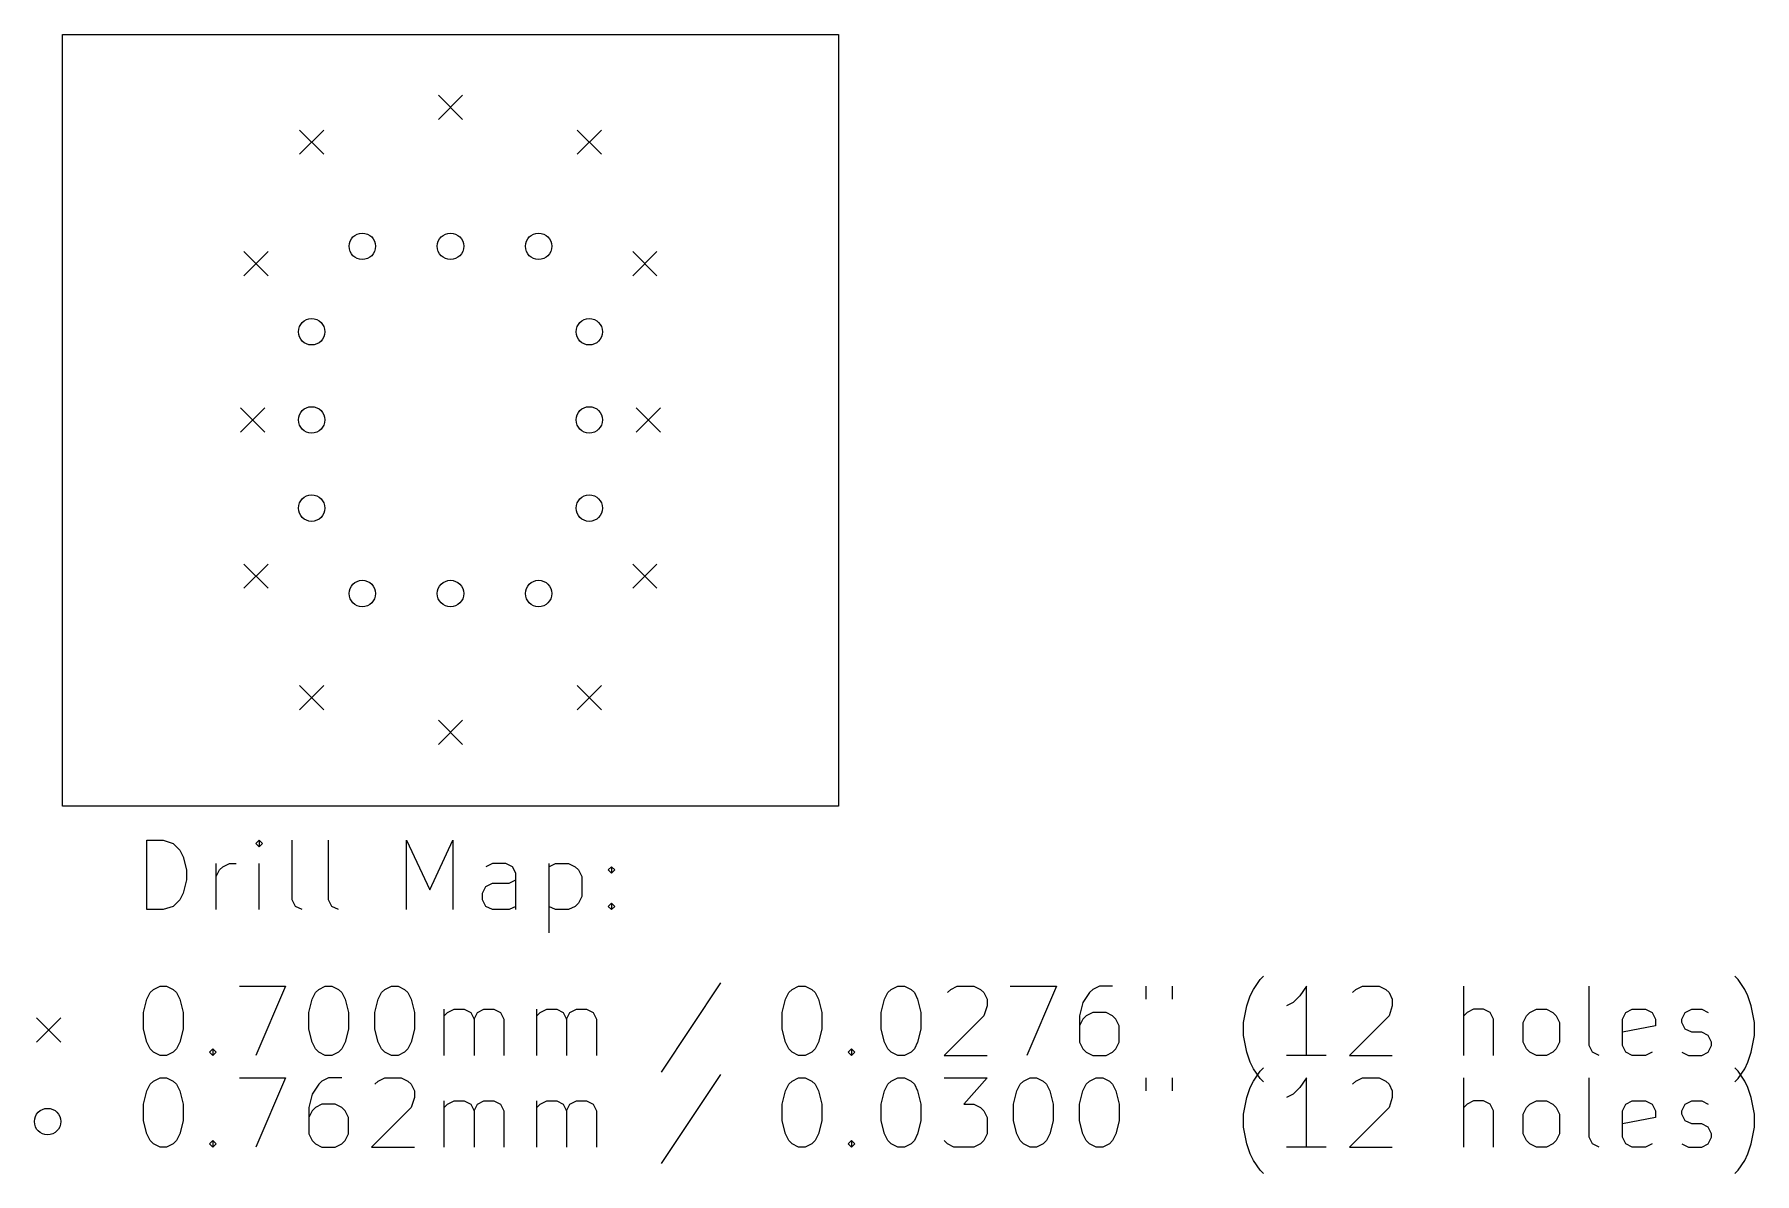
# Model space of a CAD drawing. Extents: x 5.33 to 7.28, y -4.77 to -3.48.
import ezdxf

# ---------------------------------------------------------------- set-up
doc = ezdxf.new("R2010")
doc.units = 0
doc.header["$MEASUREMENT"] = 0
doc.layers.add('BLACK', color=7, linetype='CONTINUOUS')

msp = doc.modelspace()

# ---------------------------------------------------------------- linework, layer by layer
at = {"layer": 'BLACK', "linetype": 'CONTINUOUS'}
for p, q in [((5.36, -3.48), (6.24, -3.48)), ((5.36, -4.355), (5.36, -3.48)), ((6.24, -3.48), (6.24, -4.355)), ((5.78622, -3.54906), (5.81378, -3.57661)), ((5.81378, -3.54906), (5.78622, -3.57661)), ((5.62874, -3.58843), (5.6563, -3.61598)), ((5.6563, -3.58843), (5.62874, -3.61598)), ((5.9437, -3.58843), (5.97126, -3.61598)), ((5.97126, -3.58843), (5.9437, -3.61598)), ((5.56575, -3.72622), (5.59331, -3.75378)), ((5.59331, -3.72622), (5.56575, -3.75378)), ((6.00669, -3.72622), (6.03425, -3.75378)), ((6.03425, -3.72622), (6.00669, -3.75378)), ((5.56181, -3.90339), (5.58937, -3.93094)), ((5.58937, -3.90339), (5.56181, -3.93094)), ((6.01063, -3.90339), (6.03819, -3.93094)), ((6.03819, -3.90339), (6.01063, -3.93094)), ((5.56575, -4.08055), (5.59331, -4.10811)), ((5.59331, -4.08055), (5.56575, -4.10811)), ((6.00669, -4.08055), (6.03425, -4.10811)), ((6.03425, -4.08055), (6.00669, -4.10811)), ((5.62874, -4.21835), (5.6563, -4.24591)), ((5.6563, -4.21835), (5.62874, -4.24591)), ((5.9437, -4.21835), (5.97126, -4.24591)), ((5.97126, -4.21835), (5.9437, -4.24591)), ((5.78622, -4.25772), (5.81378, -4.28528)), ((5.81378, -4.25772), (5.78622, -4.28528)), ((6.24, -4.355), (5.36, -4.355)), ((5.45552, -4.47251), (5.45552, -4.39377)), ((5.45552, -4.39377), (5.47427, -4.39377)), ((5.47427, -4.39377), (5.48552, -4.39752)), ((5.48552, -4.39752), (5.49301, -4.40502)), ((5.49301, -4.40502), (5.49676, -4.41252)), ((5.583, -4.39377), (5.57925, -4.39752)), ((5.57925, -4.39752), (5.583, -4.40127)), ((5.58675, -4.39752), (5.583, -4.39377)), ((5.583, -4.39377), (5.583, -4.40127)), ((5.583, -4.40127), (5.58675, -4.39752)), ((5.6205, -4.46126), (5.6205, -4.39377)), ((5.66174, -4.46126), (5.66174, -4.39377)), ((5.75023, -4.47251), (5.75023, -4.39377)), ((5.75023, -4.39377), (5.77648, -4.45001)), ((5.77648, -4.45001), (5.80273, -4.39377)), ((5.80273, -4.39377), (5.80273, -4.47251)), ((5.49676, -4.41252), (5.50051, -4.42752)), ((5.50051, -4.42752), (5.50051, -4.43876)), ((5.53426, -4.47251), (5.53426, -4.42002)), ((5.53426, -4.43501), (5.53801, -4.42752)), ((5.53801, -4.42752), (5.54176, -4.42377)), ((5.54176, -4.42377), (5.54926, -4.42002)), ((5.54926, -4.42002), (5.55676, -4.42002)), ((5.583, -4.47251), (5.583, -4.42002)), ((5.84772, -4.42002), (5.84022, -4.42377)), ((5.86272, -4.42002), (5.84772, -4.42002)), ((5.87022, -4.42377), (5.86272, -4.42002)), ((5.87397, -4.43127), (5.87022, -4.42377)), ((5.91146, -4.42002), (5.91146, -4.49876)), ((5.91146, -4.42377), (5.91896, -4.42002)), ((5.91896, -4.42002), (5.93396, -4.42002)), ((5.93396, -4.42002), (5.94146, -4.42377)), ((5.94146, -4.42377), (5.94521, -4.42752)), ((5.94521, -4.42752), (5.94896, -4.43501)), ((5.97895, -4.42752), (5.9827, -4.42377)), ((5.9827, -4.43127), (5.97895, -4.42752)), ((5.9827, -4.42377), (5.98645, -4.42752)), ((5.9827, -4.42377), (5.9827, -4.43127)), ((5.98645, -4.42752), (5.9827, -4.43127)), ((5.50051, -4.43876), (5.49676, -4.45376)), ((5.83647, -4.45376), (5.84022, -4.44626)), ((5.84022, -4.44626), (5.84772, -4.44251)), ((5.84772, -4.44251), (5.86647, -4.44251)), ((5.86647, -4.44251), (5.87397, -4.43876)), ((5.87397, -4.47251), (5.87397, -4.43127)), ((5.94896, -4.43501), (5.94896, -4.45751)), ((5.49301, -4.46126), (5.48552, -4.46876)), ((5.49676, -4.45376), (5.49301, -4.46126)), ((5.62425, -4.46876), (5.6205, -4.46126)), ((5.66549, -4.46876), (5.66174, -4.46126)), ((5.83647, -4.46126), (5.83647, -4.45376)), ((5.84022, -4.46876), (5.83647, -4.46126)), ((5.94521, -4.46501), (5.94146, -4.46876)), ((5.94896, -4.45751), (5.94521, -4.46501)), ((5.97895, -4.46876), (5.9827, -4.46501)), ((5.9827, -4.46501), (5.98645, -4.46876)), ((5.9827, -4.46501), (5.9827, -4.47251)), ((5.47427, -4.47251), (5.45552, -4.47251)), ((5.48552, -4.46876), (5.47427, -4.47251)), ((5.63175, -4.47251), (5.62425, -4.46876)), ((5.67299, -4.47251), (5.66549, -4.46876)), ((5.84772, -4.47251), (5.84022, -4.46876)), ((5.86647, -4.47251), (5.84772, -4.47251)), ((5.87397, -4.46876), (5.86647, -4.47251)), ((5.91896, -4.47251), (5.91146, -4.46876)), ((5.93396, -4.47251), (5.91896, -4.47251)), ((5.94146, -4.46876), (5.93396, -4.47251)), ((5.9827, -4.47251), (5.97895, -4.46876)), ((5.98645, -4.46876), (5.9827, -4.47251)), ((5.45927, -4.56662), (5.46302, -4.56287)), ((5.46302, -4.56287), (5.47052, -4.55912)), ((5.47052, -4.55912), (5.47802, -4.55912)), ((5.47802, -4.55912), (5.48552, -4.56287)), ((5.48552, -4.56287), (5.48927, -4.56662)), ((5.56051, -4.55912), (5.613, -4.55912)), ((5.613, -4.55912), (5.57925, -4.63786)), ((5.64675, -4.56662), (5.65049, -4.56287)), ((5.65049, -4.56287), (5.65799, -4.55912)), ((5.65799, -4.55912), (5.66549, -4.55912)), ((5.66549, -4.55912), (5.67299, -4.56287)), ((5.67299, -4.56287), (5.67674, -4.56662)), ((5.72174, -4.56662), (5.72549, -4.56287)), ((5.72549, -4.56287), (5.73298, -4.55912)), ((5.73298, -4.55912), (5.74048, -4.55912)), ((5.74048, -4.55912), (5.74798, -4.56287)), ((5.74798, -4.56287), (5.75173, -4.56662)), ((6.10644, -4.55537), (6.03895, -4.65661)), ((6.18368, -4.56662), (6.18743, -4.56287)), ((6.18743, -4.56287), (6.19493, -4.55912)), ((6.19493, -4.55912), (6.20243, -4.55912)), ((6.20243, -4.55912), (6.20993, -4.56287)), ((6.20993, -4.56287), (6.21367, -4.56662)), ((6.29616, -4.56662), (6.29991, -4.56287)), ((6.29991, -4.56287), (6.30741, -4.55912)), ((6.30741, -4.55912), (6.31491, -4.55912)), ((6.31491, -4.55912), (6.32241, -4.56287)), ((6.32241, -4.56287), (6.32616, -4.56662)), ((6.36366, -4.56662), (6.36741, -4.56287)), ((6.36741, -4.56287), (6.3749, -4.55912)), ((6.3749, -4.55912), (6.39365, -4.55912)), ((6.39365, -4.55912), (6.40115, -4.56287)), ((6.40115, -4.56287), (6.4049, -4.56662)), ((6.4349, -4.55912), (6.48739, -4.55912)), ((6.48739, -4.55912), (6.45364, -4.63786)), ((6.52864, -4.56287), (6.52489, -4.56662)), ((6.53613, -4.55912), (6.52864, -4.56287)), ((6.55113, -4.55912), (6.53613, -4.55912)), ((6.58863, -4.55912), (6.58863, -4.57412)), ((6.61862, -4.55912), (6.61862, -4.57412)), ((6.70711, -4.57037), (6.71086, -4.56287)), ((6.71086, -4.56287), (6.71836, -4.55163)), ((6.71836, -4.55163), (6.72211, -4.54788)), ((6.77085, -4.55912), (6.76336, -4.57037)), ((6.77085, -4.63786), (6.77085, -4.55912)), ((6.82335, -4.56662), (6.8271, -4.56287)), ((6.8271, -4.56287), (6.8346, -4.55912)), ((6.8346, -4.55912), (6.85334, -4.55912)), ((6.85334, -4.55912), (6.86084, -4.56287)), ((6.86084, -4.56287), (6.86459, -4.56662)), ((6.94933, -4.63786), (6.94933, -4.55912)), ((7.09181, -4.62662), (7.09181, -4.55912)), ((7.26054, -4.55163), (7.25679, -4.54788)), ((7.26804, -4.56287), (7.26054, -4.55163)), ((7.27179, -4.57037), (7.26804, -4.56287)), ((5.45177, -4.58912), (5.45552, -4.57412)), ((5.45552, -4.57412), (5.45927, -4.56662)), ((5.48927, -4.56662), (5.49301, -4.57412)), ((5.49301, -4.57412), (5.49676, -4.58912)), ((5.63925, -4.58912), (5.643, -4.57412)), ((5.643, -4.57412), (5.64675, -4.56662)), ((5.67674, -4.56662), (5.68049, -4.57412)), ((5.68049, -4.57412), (5.68424, -4.58912)), ((5.71424, -4.58912), (5.71799, -4.57412)), ((5.71799, -4.57412), (5.72174, -4.56662)), ((5.75173, -4.56662), (5.75548, -4.57412)), ((5.75548, -4.57412), (5.75923, -4.58912)), ((5.79298, -4.63786), (5.79298, -4.58537)), ((5.79673, -4.58912), (5.80423, -4.58537)), ((5.80423, -4.58537), (5.81547, -4.58537)), ((5.81547, -4.58537), (5.82297, -4.58912)), ((5.83047, -4.58912), (5.83797, -4.58537)), ((5.83797, -4.58537), (5.84922, -4.58537)), ((5.84922, -4.58537), (5.85672, -4.58912)), ((5.89796, -4.63786), (5.89796, -4.58537)), ((5.90171, -4.58912), (5.90921, -4.58537)), ((5.90921, -4.58537), (5.92046, -4.58537)), ((5.92046, -4.58537), (5.92796, -4.58912)), ((5.93546, -4.58912), (5.94296, -4.58537)), ((5.94296, -4.58537), (5.95421, -4.58537)), ((5.95421, -4.58537), (5.96171, -4.58912)), ((6.17618, -4.58912), (6.17993, -4.57412)), ((6.17993, -4.57412), (6.18368, -4.56662)), ((6.21367, -4.56662), (6.21742, -4.57412)), ((6.21742, -4.57412), (6.22117, -4.58912)), ((6.28867, -4.58912), (6.29241, -4.57412)), ((6.29241, -4.57412), (6.29616, -4.56662)), ((6.32616, -4.56662), (6.32991, -4.57412)), ((6.32991, -4.57412), (6.33366, -4.58912)), ((6.4049, -4.56662), (6.40865, -4.57412)), ((6.40865, -4.58162), (6.4049, -4.59287)), ((6.40865, -4.57412), (6.40865, -4.58162)), ((6.51739, -4.57787), (6.51364, -4.59287)), ((6.52489, -4.56662), (6.51739, -4.57787)), ((6.69961, -4.60037), (6.70336, -4.58162)), ((6.70336, -4.58162), (6.70711, -4.57037)), ((6.75586, -4.57787), (6.74836, -4.58162)), ((6.76336, -4.57037), (6.75586, -4.57787)), ((6.86459, -4.56662), (6.86834, -4.57412)), ((6.86834, -4.58162), (6.86459, -4.59287)), ((6.86834, -4.57412), (6.86834, -4.58162)), ((6.96058, -4.58537), (6.95308, -4.58912)), ((6.97183, -4.58537), (6.96058, -4.58537)), ((6.97933, -4.58912), (6.97183, -4.58537)), ((7.02432, -4.58912), (7.03182, -4.58537)), ((7.03182, -4.58537), (7.04307, -4.58537)), ((7.04307, -4.58537), (7.05057, -4.58912)), ((7.13306, -4.58912), (7.14056, -4.58537)), ((7.14056, -4.58537), (7.15556, -4.58537)), ((7.15556, -4.58537), (7.16306, -4.58912)), ((7.20055, -4.58912), (7.20805, -4.58537)), ((7.20805, -4.58537), (7.2193, -4.58537)), ((7.2193, -4.58537), (7.2268, -4.58912)), ((7.27554, -4.58162), (7.27179, -4.57037)), ((7.27929, -4.60037), (7.27554, -4.58162)), ((5.33047, -4.59516), (5.35803, -4.62272)), ((5.35803, -4.59516), (5.33047, -4.62272)), ((5.45177, -4.60787), (5.45177, -4.58912)), ((5.49676, -4.58912), (5.49676, -4.60787)), ((5.63925, -4.60787), (5.63925, -4.58912)), ((5.68424, -4.58912), (5.68424, -4.60787)), ((5.71424, -4.60787), (5.71424, -4.58912)), ((5.75923, -4.58912), (5.75923, -4.60787)), ((5.79298, -4.59287), (5.79673, -4.58912)), ((5.82297, -4.58912), (5.82672, -4.59662)), ((5.82672, -4.59662), (5.83047, -4.58912)), ((5.82672, -4.59662), (5.82672, -4.63786)), ((5.85672, -4.58912), (5.86047, -4.59662)), ((5.86047, -4.59662), (5.86047, -4.63786)), ((5.89796, -4.59287), (5.90171, -4.58912)), ((5.92796, -4.58912), (5.93171, -4.59662)), ((5.93171, -4.59662), (5.93546, -4.58912)), ((5.93171, -4.59662), (5.93171, -4.63786)), ((5.96171, -4.58912), (5.96546, -4.59662)), ((5.96546, -4.59662), (5.96546, -4.63786)), ((6.17618, -4.60787), (6.17618, -4.58912)), ((6.22117, -4.58912), (6.22117, -4.60787)), ((6.28867, -4.60787), (6.28867, -4.58912)), ((6.33366, -4.58912), (6.33366, -4.60787)), ((6.4049, -4.59287), (6.35991, -4.63786)), ((6.51364, -4.59287), (6.51364, -4.62287)), ((6.51739, -4.59662), (6.51364, -4.60412)), ((6.52114, -4.59287), (6.51739, -4.59662)), ((6.52864, -4.58912), (6.52114, -4.59287)), ((6.54363, -4.58912), (6.52864, -4.58912)), ((6.55113, -4.59287), (6.54363, -4.58912)), ((6.55488, -4.59662), (6.55113, -4.59287)), ((6.55863, -4.60412), (6.55488, -4.59662)), ((6.55863, -4.62287), (6.55863, -4.60412)), ((6.69961, -4.61537), (6.69961, -4.60037)), ((6.86459, -4.59287), (6.8196, -4.63786)), ((6.95308, -4.58912), (6.94933, -4.59287)), ((6.98308, -4.59662), (6.97933, -4.58912)), ((6.98308, -4.63786), (6.98308, -4.59662)), ((7.01682, -4.60037), (7.02057, -4.59287)), ((7.01682, -4.62287), (7.01682, -4.60037)), ((7.02057, -4.59287), (7.02432, -4.58912)), ((7.05057, -4.58912), (7.05432, -4.59287)), ((7.05432, -4.59287), (7.05807, -4.60037)), ((7.05807, -4.60037), (7.05807, -4.62287)), ((7.12931, -4.59662), (7.13306, -4.58912)), ((7.12931, -4.62662), (7.12931, -4.59662)), ((7.16681, -4.60412), (7.12931, -4.61162)), ((7.16306, -4.58912), (7.16681, -4.59662)), ((7.16681, -4.59662), (7.16681, -4.60412)), ((7.1968, -4.59662), (7.20055, -4.58912)), ((7.1968, -4.60037), (7.1968, -4.59662)), ((7.20055, -4.60787), (7.1968, -4.60037)), ((7.27929, -4.61537), (7.27929, -4.60037)), ((5.45552, -4.62287), (5.45177, -4.60787)), ((5.45927, -4.63037), (5.45552, -4.62287)), ((5.49301, -4.62287), (5.48927, -4.63037)), ((5.49676, -4.60787), (5.49301, -4.62287)), ((5.643, -4.62287), (5.63925, -4.60787)), ((5.64675, -4.63037), (5.643, -4.62287)), ((5.68049, -4.62287), (5.67674, -4.63037)), ((5.68424, -4.60787), (5.68049, -4.62287)), ((5.71799, -4.62287), (5.71424, -4.60787)), ((5.72174, -4.63037), (5.71799, -4.62287)), ((5.75548, -4.62287), (5.75173, -4.63037)), ((5.75923, -4.60787), (5.75548, -4.62287)), ((6.17993, -4.62287), (6.17618, -4.60787)), ((6.18368, -4.63037), (6.17993, -4.62287)), ((6.21742, -4.62287), (6.21367, -4.63037)), ((6.22117, -4.60787), (6.21742, -4.62287)), ((6.29241, -4.62287), (6.28867, -4.60787)), ((6.29616, -4.63037), (6.29241, -4.62287)), ((6.32991, -4.62287), (6.32616, -4.63037)), ((6.33366, -4.60787), (6.32991, -4.62287)), ((6.51364, -4.62287), (6.51739, -4.63037)), ((6.55488, -4.63037), (6.55863, -4.62287)), ((6.70336, -4.63412), (6.69961, -4.61537)), ((7.02057, -4.63037), (7.01682, -4.62287)), ((7.05807, -4.62287), (7.05432, -4.63037)), ((7.20805, -4.61162), (7.20055, -4.60787)), ((7.2193, -4.61162), (7.20805, -4.61162)), ((7.2268, -4.61537), (7.2193, -4.61162)), ((7.23055, -4.62287), (7.2268, -4.61537)), ((7.23055, -4.62662), (7.23055, -4.62287)), ((7.27554, -4.63412), (7.27929, -4.61537)), ((5.46302, -4.63412), (5.45927, -4.63037)), ((5.47052, -4.63786), (5.46302, -4.63412)), ((5.47802, -4.63786), (5.47052, -4.63786)), ((5.48552, -4.63412), (5.47802, -4.63786)), ((5.48927, -4.63037), (5.48552, -4.63412)), ((5.52676, -4.63412), (5.53051, -4.63037)), ((5.53051, -4.63786), (5.52676, -4.63412)), ((5.53051, -4.63037), (5.53426, -4.63412)), ((5.53051, -4.63037), (5.53051, -4.63786)), ((5.53426, -4.63412), (5.53051, -4.63786)), ((5.65049, -4.63412), (5.64675, -4.63037)), ((5.65799, -4.63786), (5.65049, -4.63412)), ((5.66549, -4.63786), (5.65799, -4.63786)), ((5.67299, -4.63412), (5.66549, -4.63786)), ((5.67674, -4.63037), (5.67299, -4.63412)), ((5.72549, -4.63412), (5.72174, -4.63037)), ((5.73298, -4.63786), (5.72549, -4.63412)), ((5.74048, -4.63786), (5.73298, -4.63786)), ((5.74798, -4.63412), (5.74048, -4.63786)), ((5.75173, -4.63037), (5.74798, -4.63412)), ((6.18743, -4.63412), (6.18368, -4.63037)), ((6.19493, -4.63786), (6.18743, -4.63412)), ((6.20243, -4.63786), (6.19493, -4.63786)), ((6.20993, -4.63412), (6.20243, -4.63786)), ((6.21367, -4.63037), (6.20993, -4.63412)), ((6.25117, -4.63412), (6.25492, -4.63037)), ((6.25492, -4.63786), (6.25117, -4.63412)), ((6.25492, -4.63037), (6.25867, -4.63412)), ((6.25492, -4.63037), (6.25492, -4.63786)), ((6.25867, -4.63412), (6.25492, -4.63786)), ((6.29991, -4.63412), (6.29616, -4.63037)), ((6.30741, -4.63786), (6.29991, -4.63412)), ((6.31491, -4.63786), (6.30741, -4.63786)), ((6.32241, -4.63412), (6.31491, -4.63786)), ((6.32616, -4.63037), (6.32241, -4.63412)), ((6.35991, -4.63786), (6.40865, -4.63786)), ((6.51739, -4.63037), (6.52114, -4.63412)), ((6.52114, -4.63412), (6.52864, -4.63786)), ((6.52864, -4.63786), (6.54363, -4.63786)), ((6.54363, -4.63786), (6.55113, -4.63412)), ((6.55113, -4.63412), (6.55488, -4.63037)), ((6.70711, -4.64536), (6.70336, -4.63412)), ((6.79335, -4.63786), (6.74836, -4.63786)), ((6.8196, -4.63786), (6.86834, -4.63786)), ((7.02432, -4.63412), (7.02057, -4.63037)), ((7.03182, -4.63786), (7.02432, -4.63412)), ((7.04307, -4.63786), (7.03182, -4.63786)), ((7.05057, -4.63412), (7.04307, -4.63786)), ((7.05432, -4.63037), (7.05057, -4.63412)), ((7.09556, -4.63412), (7.09181, -4.62662)), ((7.10306, -4.63786), (7.09556, -4.63412)), ((7.13306, -4.63412), (7.12931, -4.62662)), ((7.14056, -4.63786), (7.13306, -4.63412)), ((7.15556, -4.63786), (7.14056, -4.63786)), ((7.16306, -4.63412), (7.15556, -4.63786)), ((7.1968, -4.63412), (7.2043, -4.63786)), ((7.2043, -4.63786), (7.2193, -4.63786)), ((7.2193, -4.63786), (7.2268, -4.63412)), ((7.2268, -4.63412), (7.23055, -4.62662)), ((7.27179, -4.64536), (7.27554, -4.63412)), ((5.46302, -4.66681), (5.47052, -4.66306)), ((5.47052, -4.66306), (5.47802, -4.66306)), ((5.47802, -4.66306), (5.48552, -4.66681)), ((5.56051, -4.66306), (5.613, -4.66306)), ((5.613, -4.66306), (5.57925, -4.7418)), ((5.66174, -4.66306), (5.65424, -4.66681)), ((5.67674, -4.66306), (5.66174, -4.66306)), ((5.71799, -4.66681), (5.72549, -4.66306)), ((5.72549, -4.66306), (5.74423, -4.66306)), ((5.74423, -4.66306), (5.75173, -4.66681)), ((6.10644, -4.65931), (6.03895, -4.76055)), ((6.18743, -4.66681), (6.19493, -4.66306)), ((6.19493, -4.66306), (6.20243, -4.66306)), ((6.20243, -4.66306), (6.20993, -4.66681)), ((6.29991, -4.66681), (6.30741, -4.66306)), ((6.30741, -4.66306), (6.31491, -4.66306)), ((6.31491, -4.66306), (6.32241, -4.66681)), ((6.35991, -4.66306), (6.40865, -4.66306)), ((6.40865, -4.66306), (6.3824, -4.69306)), ((6.4499, -4.66681), (6.45739, -4.66306)), ((6.45739, -4.66306), (6.46489, -4.66306)), ((6.46489, -4.66306), (6.47239, -4.66681)), ((6.52489, -4.66681), (6.53238, -4.66306)), ((6.53238, -4.66306), (6.53988, -4.66306)), ((6.53988, -4.66306), (6.54738, -4.66681)), ((6.58863, -4.66306), (6.58863, -4.67806)), ((6.61862, -4.66306), (6.61862, -4.67806)), ((6.71086, -4.65286), (6.70711, -4.64536)), ((6.71836, -4.66411), (6.71086, -4.65286)), ((6.71086, -4.66681), (6.71836, -4.65556)), ((6.71836, -4.65556), (6.72211, -4.65181)), ((6.77085, -4.66306), (6.76336, -4.67431)), ((6.77085, -4.7418), (6.77085, -4.66306)), ((6.8271, -4.66681), (6.8346, -4.66306)), ((6.8346, -4.66306), (6.85334, -4.66306)), ((6.85334, -4.66306), (6.86084, -4.66681)), ((6.94933, -4.7418), (6.94933, -4.66306)), ((7.09181, -4.73055), (7.09181, -4.66306)), ((7.26054, -4.65556), (7.25679, -4.65181)), ((7.26054, -4.66411), (7.26804, -4.65286)), ((7.26804, -4.66681), (7.26054, -4.65556)), ((7.26804, -4.65286), (7.27179, -4.64536)), ((5.45177, -4.69306), (5.45552, -4.67806)), ((5.45552, -4.67806), (5.45927, -4.67056)), ((5.45927, -4.67056), (5.46302, -4.66681)), ((5.48552, -4.66681), (5.48927, -4.67056)), ((5.48927, -4.67056), (5.49301, -4.67806)), ((5.49301, -4.67806), (5.49676, -4.69306)), ((5.643, -4.68181), (5.63925, -4.69681)), ((5.65049, -4.67056), (5.643, -4.68181)), ((5.65424, -4.66681), (5.65049, -4.67056)), ((5.71424, -4.67056), (5.71799, -4.66681)), ((5.75173, -4.66681), (5.75548, -4.67056)), ((5.75548, -4.67056), (5.75923, -4.67806)), ((5.75923, -4.67806), (5.75923, -4.68556)), ((6.17618, -4.69306), (6.17993, -4.67806)), ((6.17993, -4.67806), (6.18368, -4.67056)), ((6.18368, -4.67056), (6.18743, -4.66681)), ((6.20993, -4.66681), (6.21367, -4.67056)), ((6.21367, -4.67056), (6.21742, -4.67806)), ((6.21742, -4.67806), (6.22117, -4.69306)), ((6.28867, -4.69306), (6.29241, -4.67806)), ((6.29241, -4.67806), (6.29616, -4.67056)), ((6.29616, -4.67056), (6.29991, -4.66681)), ((6.32241, -4.66681), (6.32616, -4.67056)), ((6.32616, -4.67056), (6.32991, -4.67806)), ((6.32991, -4.67806), (6.33366, -4.69306)), ((6.43865, -4.69306), (6.4424, -4.67806)), ((6.4424, -4.67806), (6.44615, -4.67056)), ((6.44615, -4.67056), (6.4499, -4.66681)), ((6.47239, -4.66681), (6.47614, -4.67056)), ((6.47614, -4.67056), (6.47989, -4.67806)), ((6.47989, -4.67806), (6.48364, -4.69306)), ((6.51364, -4.69306), (6.51739, -4.67806)), ((6.51739, -4.67806), (6.52114, -4.67056)), ((6.52114, -4.67056), (6.52489, -4.66681)), ((6.54738, -4.66681), (6.55113, -4.67056)), ((6.55113, -4.67056), (6.55488, -4.67806)), ((6.55488, -4.67806), (6.55863, -4.69306)), ((6.70336, -4.68556), (6.70711, -4.67431)), ((6.70711, -4.67431), (6.71086, -4.66681)), ((6.72211, -4.66786), (6.71836, -4.66411)), ((6.75586, -4.68181), (6.74836, -4.68556)), ((6.76336, -4.67431), (6.75586, -4.68181)), ((6.82335, -4.67056), (6.8271, -4.66681)), ((6.86084, -4.66681), (6.86459, -4.67056)), ((6.86459, -4.67056), (6.86834, -4.67806)), ((6.86834, -4.67806), (6.86834, -4.68556)), ((7.25679, -4.66786), (7.26054, -4.66411)), ((7.27179, -4.67431), (7.26804, -4.66681)), ((7.27554, -4.68556), (7.27179, -4.67431)), ((5.45177, -4.71181), (5.45177, -4.69306)), ((5.49676, -4.69306), (5.49676, -4.71181)), ((5.63925, -4.69681), (5.63925, -4.7268)), ((5.643, -4.70056), (5.63925, -4.70806)), ((5.64675, -4.69681), (5.643, -4.70056)), ((5.65424, -4.69306), (5.64675, -4.69681)), ((5.66924, -4.69306), (5.65424, -4.69306)), ((5.67674, -4.69681), (5.66924, -4.69306)), ((5.68049, -4.70056), (5.67674, -4.69681)), ((5.68424, -4.70806), (5.68049, -4.70056)), ((5.75548, -4.69681), (5.71049, -4.7418)), ((5.75923, -4.68556), (5.75548, -4.69681)), ((5.79298, -4.7418), (5.79298, -4.68931)), ((5.79298, -4.69681), (5.79673, -4.69306)), ((5.79673, -4.69306), (5.80423, -4.68931)), ((5.80423, -4.68931), (5.81547, -4.68931)), ((5.81547, -4.68931), (5.82297, -4.69306)), ((5.82297, -4.69306), (5.82672, -4.70056)), ((5.82672, -4.70056), (5.83047, -4.69306)), ((5.82672, -4.70056), (5.82672, -4.7418)), ((5.83047, -4.69306), (5.83797, -4.68931)), ((5.83797, -4.68931), (5.84922, -4.68931)), ((5.84922, -4.68931), (5.85672, -4.69306)), ((5.85672, -4.69306), (5.86047, -4.70056)), ((5.86047, -4.70056), (5.86047, -4.7418)), ((5.89796, -4.7418), (5.89796, -4.68931)), ((5.89796, -4.69681), (5.90171, -4.69306)), ((5.90171, -4.69306), (5.90921, -4.68931)), ((5.90921, -4.68931), (5.92046, -4.68931)), ((5.92046, -4.68931), (5.92796, -4.69306)), ((5.92796, -4.69306), (5.93171, -4.70056)), ((5.93171, -4.70056), (5.93546, -4.69306)), ((5.93171, -4.70056), (5.93171, -4.7418)), ((5.93546, -4.69306), (5.94296, -4.68931)), ((5.94296, -4.68931), (5.95421, -4.68931)), ((5.95421, -4.68931), (5.96171, -4.69306)), ((5.96171, -4.69306), (5.96546, -4.70056)), ((5.96546, -4.70056), (5.96546, -4.7418)), ((6.17618, -4.71181), (6.17618, -4.69306)), ((6.22117, -4.69306), (6.22117, -4.71181)), ((6.28867, -4.71181), (6.28867, -4.69306)), ((6.33366, -4.69306), (6.33366, -4.71181)), ((6.3824, -4.69306), (6.39365, -4.69306)), ((6.39365, -4.69306), (6.40115, -4.69681)), ((6.40115, -4.69681), (6.4049, -4.70056)), ((6.4049, -4.70056), (6.40865, -4.70806)), ((6.43865, -4.71181), (6.43865, -4.69306)), ((6.48364, -4.69306), (6.48364, -4.71181)), ((6.51364, -4.71181), (6.51364, -4.69306)), ((6.55863, -4.69306), (6.55863, -4.71181)), ((6.69961, -4.70431), (6.70336, -4.68556)), ((6.86459, -4.69681), (6.8196, -4.7418)), ((6.86834, -4.68556), (6.86459, -4.69681)), ((6.95308, -4.69306), (6.94933, -4.69681)), ((6.96058, -4.68931), (6.95308, -4.69306)), ((6.97183, -4.68931), (6.96058, -4.68931)), ((6.97933, -4.69306), (6.97183, -4.68931)), ((6.98308, -4.70056), (6.97933, -4.69306)), ((6.98308, -4.7418), (6.98308, -4.70056)), ((7.01682, -4.70431), (7.02057, -4.69681)), ((7.02057, -4.69681), (7.02432, -4.69306)), ((7.02432, -4.69306), (7.03182, -4.68931)), ((7.03182, -4.68931), (7.04307, -4.68931)), ((7.04307, -4.68931), (7.05057, -4.69306)), ((7.05057, -4.69306), (7.05432, -4.69681)), ((7.05432, -4.69681), (7.05807, -4.70431)), ((7.12931, -4.70056), (7.13306, -4.69306)), ((7.12931, -4.73055), (7.12931, -4.70056)), ((7.13306, -4.69306), (7.14056, -4.68931)), ((7.14056, -4.68931), (7.15556, -4.68931)), ((7.15556, -4.68931), (7.16306, -4.69306)), ((7.16306, -4.69306), (7.16681, -4.70056)), ((7.16681, -4.70056), (7.16681, -4.70806)), ((7.1968, -4.70056), (7.20055, -4.69306)), ((7.1968, -4.70431), (7.1968, -4.70056)), ((7.20055, -4.69306), (7.20805, -4.68931)), ((7.20805, -4.68931), (7.2193, -4.68931)), ((7.2193, -4.68931), (7.2268, -4.69306)), ((7.27929, -4.70431), (7.27554, -4.68556)), ((5.45552, -4.7268), (5.45177, -4.71181)), ((5.49676, -4.71181), (5.49301, -4.7268)), ((5.68424, -4.7268), (5.68424, -4.70806)), ((6.17993, -4.7268), (6.17618, -4.71181)), ((6.22117, -4.71181), (6.21742, -4.7268)), ((6.29241, -4.7268), (6.28867, -4.71181)), ((6.33366, -4.71181), (6.32991, -4.7268)), ((6.40865, -4.70806), (6.40865, -4.7268)), ((6.4424, -4.7268), (6.43865, -4.71181)), ((6.48364, -4.71181), (6.47989, -4.7268)), ((6.51739, -4.7268), (6.51364, -4.71181)), ((6.55863, -4.71181), (6.55488, -4.7268)), ((6.69961, -4.7193), (6.69961, -4.70431)), ((6.70336, -4.73805), (6.69961, -4.7193)), ((7.01682, -4.7268), (7.01682, -4.70431)), ((7.05807, -4.70431), (7.05807, -4.7268)), ((7.16681, -4.70806), (7.12931, -4.71555)), ((7.20055, -4.71181), (7.1968, -4.70431)), ((7.20805, -4.71555), (7.20055, -4.71181)), ((7.2193, -4.71555), (7.20805, -4.71555)), ((7.2268, -4.7193), (7.2193, -4.71555)), ((7.23055, -4.7268), (7.2268, -4.7193)), ((7.27554, -4.73805), (7.27929, -4.7193)), ((7.27929, -4.7193), (7.27929, -4.70431)), ((5.45927, -4.7343), (5.45552, -4.7268)), ((5.46302, -4.73805), (5.45927, -4.7343)), ((5.47052, -4.7418), (5.46302, -4.73805)), ((5.48552, -4.73805), (5.47802, -4.7418)), ((5.48927, -4.7343), (5.48552, -4.73805)), ((5.49301, -4.7268), (5.48927, -4.7343)), ((5.52676, -4.73805), (5.53051, -4.7343)), ((5.53051, -4.7418), (5.52676, -4.73805)), ((5.53051, -4.7343), (5.53426, -4.73805)), ((5.53051, -4.7343), (5.53051, -4.7418)), ((5.53426, -4.73805), (5.53051, -4.7418)), ((5.63925, -4.7268), (5.643, -4.7343)), ((5.643, -4.7343), (5.64675, -4.73805)), ((5.64675, -4.73805), (5.65424, -4.7418)), ((5.66924, -4.7418), (5.67674, -4.73805)), ((5.67674, -4.73805), (5.68049, -4.7343)), ((5.68049, -4.7343), (5.68424, -4.7268)), ((6.18368, -4.7343), (6.17993, -4.7268)), ((6.18743, -4.73805), (6.18368, -4.7343)), ((6.19493, -4.7418), (6.18743, -4.73805)), ((6.20993, -4.73805), (6.20243, -4.7418)), ((6.21367, -4.7343), (6.20993, -4.73805)), ((6.21742, -4.7268), (6.21367, -4.7343)), ((6.25117, -4.73805), (6.25492, -4.7343)), ((6.25492, -4.7418), (6.25117, -4.73805)), ((6.25492, -4.7343), (6.25867, -4.73805)), ((6.25492, -4.7343), (6.25492, -4.7418)), ((6.25867, -4.73805), (6.25492, -4.7418)), ((6.29616, -4.7343), (6.29241, -4.7268)), ((6.29991, -4.73805), (6.29616, -4.7343)), ((6.30741, -4.7418), (6.29991, -4.73805)), ((6.32241, -4.73805), (6.31491, -4.7418)), ((6.32616, -4.7343), (6.32241, -4.73805)), ((6.32991, -4.7268), (6.32616, -4.7343)), ((6.36366, -4.73805), (6.35991, -4.7343)), ((6.37115, -4.7418), (6.36366, -4.73805)), ((6.40115, -4.73805), (6.39365, -4.7418)), ((6.4049, -4.7343), (6.40115, -4.73805)), ((6.40865, -4.7268), (6.4049, -4.7343)), ((6.44615, -4.7343), (6.4424, -4.7268)), ((6.4499, -4.73805), (6.44615, -4.7343)), ((6.45739, -4.7418), (6.4499, -4.73805)), ((6.47239, -4.73805), (6.46489, -4.7418)), ((6.47614, -4.7343), (6.47239, -4.73805)), ((6.47989, -4.7268), (6.47614, -4.7343)), ((6.52114, -4.7343), (6.51739, -4.7268)), ((6.52489, -4.73805), (6.52114, -4.7343)), ((6.53238, -4.7418), (6.52489, -4.73805)), ((6.54738, -4.73805), (6.53988, -4.7418)), ((6.55113, -4.7343), (6.54738, -4.73805)), ((6.55488, -4.7268), (6.55113, -4.7343)), ((6.70711, -4.7493), (6.70336, -4.73805)), ((7.02057, -4.7343), (7.01682, -4.7268)), ((7.02432, -4.73805), (7.02057, -4.7343)), ((7.03182, -4.7418), (7.02432, -4.73805)), ((7.05057, -4.73805), (7.04307, -4.7418)), ((7.05432, -4.7343), (7.05057, -4.73805)), ((7.05807, -4.7268), (7.05432, -4.7343)), ((7.09556, -4.73805), (7.09181, -4.73055)), ((7.10306, -4.7418), (7.09556, -4.73805)), ((7.13306, -4.73805), (7.12931, -4.73055)), ((7.14056, -4.7418), (7.13306, -4.73805)), ((7.16306, -4.73805), (7.15556, -4.7418)), ((7.1968, -4.73805), (7.2043, -4.7418)), ((7.2193, -4.7418), (7.2268, -4.73805)), ((7.2268, -4.73805), (7.23055, -4.73055)), ((7.23055, -4.73055), (7.23055, -4.7268)), ((7.27179, -4.7493), (7.27554, -4.73805)), ((5.47802, -4.7418), (5.47052, -4.7418)), ((5.65424, -4.7418), (5.66924, -4.7418)), ((5.71049, -4.7418), (5.75923, -4.7418)), ((6.20243, -4.7418), (6.19493, -4.7418)), ((6.31491, -4.7418), (6.30741, -4.7418)), ((6.39365, -4.7418), (6.37115, -4.7418)), ((6.46489, -4.7418), (6.45739, -4.7418)), ((6.53988, -4.7418), (6.53238, -4.7418)), ((6.71086, -4.7568), (6.70711, -4.7493)), ((6.71836, -4.76805), (6.71086, -4.7568)), ((6.79335, -4.7418), (6.74836, -4.7418)), ((6.8196, -4.7418), (6.86834, -4.7418)), ((7.04307, -4.7418), (7.03182, -4.7418)), ((7.15556, -4.7418), (7.14056, -4.7418)), ((7.2043, -4.7418), (7.2193, -4.7418)), ((7.26054, -4.76805), (7.26804, -4.7568)), ((7.26804, -4.7568), (7.27179, -4.7493)), ((6.72211, -4.7718), (6.71836, -4.76805)), ((7.25679, -4.7718), (7.26054, -4.76805))]:
    msp.add_line(p, q, dxfattribs=at)
at = {"layer": 'BLACK'}
for centre in [(5.7, -3.72031), (5.8, -3.72031), (5.9, -3.72031), (5.64252, -3.81717), (5.95748, -3.81717), (5.64252, -3.91717), (5.95748, -3.91717), (5.64252, -4.01717), (5.95748, -4.01717), (5.7, -4.11402), (5.8, -4.11402), (5.9, -4.11402), (5.34303, -4.71287)]:
    msp.add_circle(centre, 0.015, dxfattribs=at)

doc.saveas('drawing.dxf')
